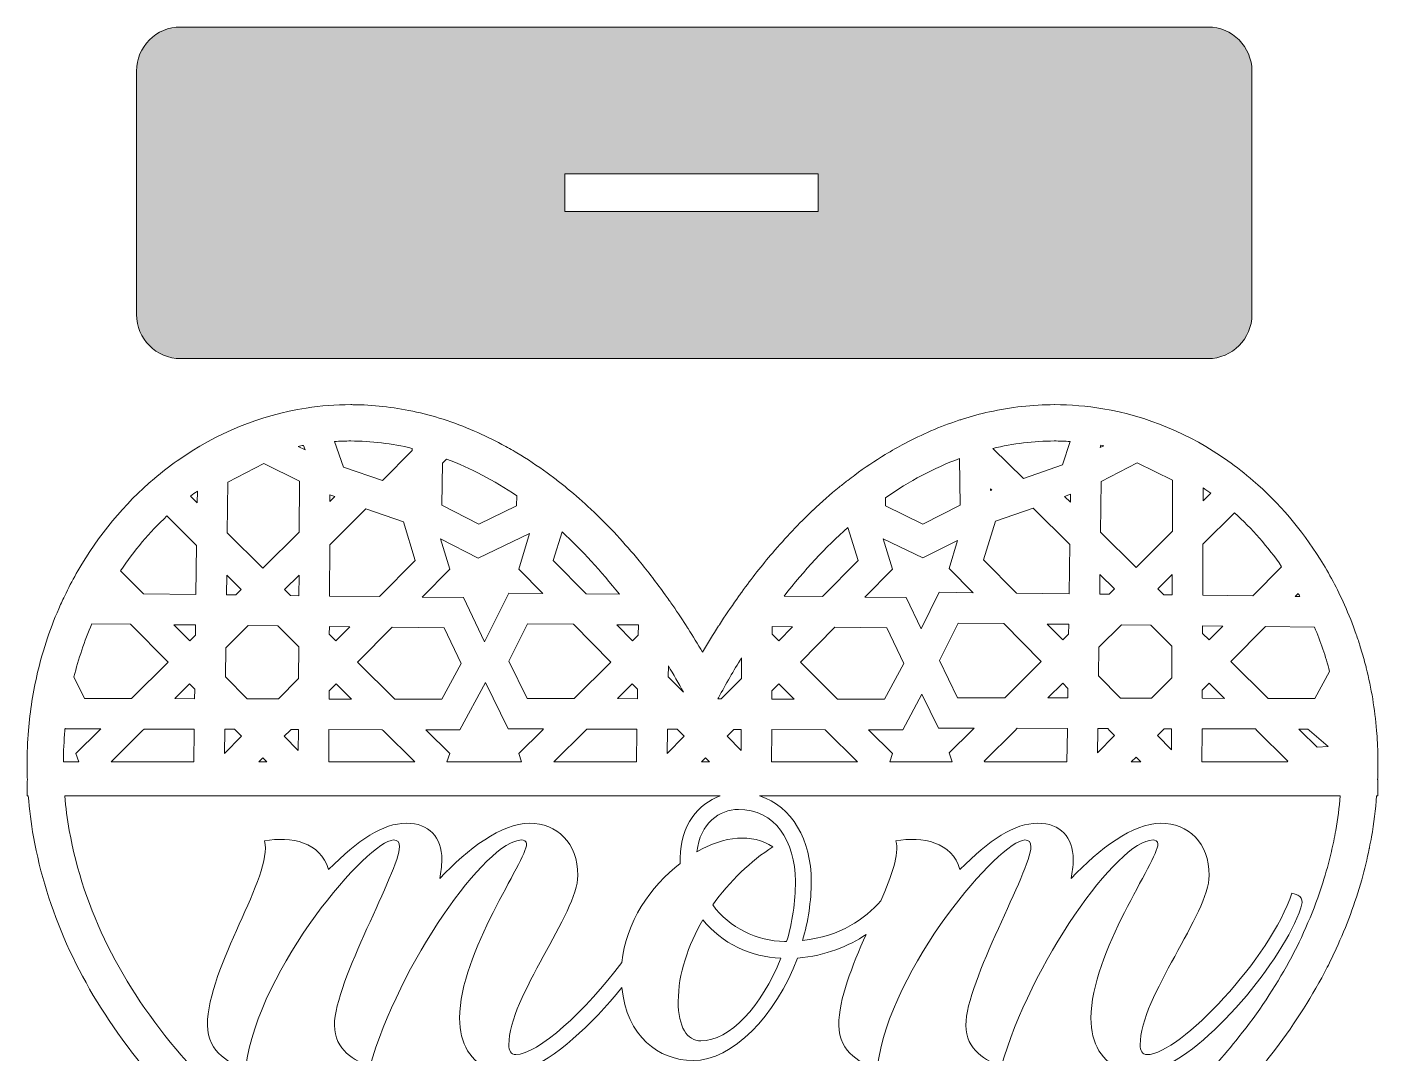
# Model space of a CAD drawing. Extents: x 153 to 936, y -983 to 208.
# Drawn here: x 153 to 936, y -388 to 208 of the extents above; entities that cross this region are included whole.
import ezdxf

# ---------------------------------------------------------------- set-up
doc = ezdxf.new("R2010")
doc.units = 0
doc.header["$MEASUREMENT"] = 0
doc.layers.add('Layer 1', color=7, linetype='Continuous', lineweight=0)

# ---------------------------------------------------------------- blocks, each defined once
blk = doc.blocks.new('Block_0')
at = {"layer": 'Layer 1'}
for points, knots in [([(936.05, -228.32), (936.09, -227.14), (936.13, -225.95), (936.16, -224.77), (936.2, -223.03), (936.23, -221.3), (936.23, -219.57), (936.23, -216.48), (936.18, -213.4), (936.06, -210.34), (936.02, -209.24), (935.98, -208.15), (935.91, -207.05), (935.8, -204.67), (935.63, -202.28), (935.43, -199.9), (934.41, -187.58), (932.41, -175.44), (929.43, -163.57), (929.25, -162.8), (929.05, -162.04), (928.84, -161.27), (927.97, -157.94), (927.03, -154.64), (926, -151.35), (925.26, -148.96), (924.47, -146.59), (923.64, -144.22), (921.61, -138.38), (919.32, -132.62), (916.79, -126.96), (912.66, -117.74), (907.95, -108.89), (902.67, -100.49), (891.91, -83.31), (878.83, -67.99), (863.88, -55.05), (859.14, -50.95), (854.23, -47.1), (849.14, -43.5), (826.99, -27.85), (802.34, -17.61), (776.66, -13.3), (767.42, -11.73), (758.04, -10.94), (748.6, -10.94), (748.59, -10.94), (748.59, -10.94), (748.58, -10.94), (736, -10.94), (723.4, -12.36), (710.91, -15.14), (705.71, -16.29), (700.53, -17.7), (695.37, -19.33), (694.68, -19.55), (693.99, -19.78), (693.29, -20), (687.85, -21.8), (682.43, -23.85), (677.06, -26.17), (671.95, -28.36), (666.88, -30.8), (661.85, -33.49), (658.04, -35.48), (654.28, -37.63), (650.54, -39.91), (644.58, -43.53), (638.7, -47.5), (632.92, -51.78), (631.53, -52.81), (630.17, -53.85), (628.79, -54.9), (627.15, -56.16), (625.52, -57.46), (623.9, -58.79), (618.75, -62.98), (613.67, -67.43), (608.7, -72.14), (608.67, -72.15), (608.64, -72.18), (608.62, -72.21), (600.57, -79.81), (592.75, -88.06), (585.17, -96.98), (579.08, -104.11), (573.14, -111.67), (567.38, -119.64), (566.86, -120.33), (566.37, -121.02), (565.88, -121.72), (565.4, -122.36), (564.94, -123.02), (564.47, -123.68), (561.06, -128.52), (557.7, -133.49), (554.4, -138.61), (554.26, -138.83), (554.12, -139.05), (553.98, -139.27), (550.8, -144.21), (547.68, -149.28), (544.62, -154.48), (541.87, -149.82), (539.07, -145.25), (536.23, -140.8), (535.87, -140.22), (535.5, -139.64), (535.12, -139.07), (532.22, -134.53), (529.25, -130.11), (526.25, -125.81), (525.94, -125.36), (525.63, -124.91), (525.3, -124.46), (524.55, -123.38), (523.79, -122.29), (523.01, -121.23), (518.1, -114.38), (513.07, -107.82), (507.91, -101.58), (499.42, -91.26), (490.64, -81.78), (481.57, -73.14), (481.01, -72.59), (480.43, -72.05), (479.85, -71.52), (475.44, -67.37), (470.95, -63.43), (466.39, -59.68), (464.43, -58.05), (462.43, -56.46), (460.44, -54.91), (458.51, -53.42), (456.57, -51.96), (454.62, -50.56), (448.83, -46.33), (442.96, -42.45), (437, -38.9), (434.14, -37.18), (431.26, -35.55), (428.36, -33.99), (423.08, -31.16), (417.74, -28.57), (412.36, -26.25), (406.36, -23.65), (400.31, -21.38), (394.22, -19.44), (388.38, -17.58), (382.51, -16.01), (376.61, -14.77), (365.1, -12.32), (353.51, -11.04), (341.92, -10.95), (341.5, -10.94), (341.07, -10.94), (340.65, -10.94), (331.98, -10.94), (323.36, -11.6), (314.84, -12.92), (288.36, -17.01), (262.9, -27.38), (240.09, -43.49), (235.56, -46.69), (231.18, -50.09), (226.95, -53.68), (209.35, -68.58), (194.29, -86.76), (182.43, -107.37), (180.03, -111.55), (177.79, -115.83), (175.66, -120.19), (175.66, -120.19), (174.31, -122.91), (174.31, -122.91), (173.68, -124.23), (173.06, -125.58), (172.45, -126.93), (166.81, -139.57), (162.37, -152.68), (159.16, -166.14), (156.54, -177.2), (154.74, -188.48), (153.8, -199.9), (153.26, -206.41), (153, -212.97), (153, -219.57), (153, -222.47), (153.08, -225.39), (153.19, -228.3), (153.07, -231.46), (153, -234.65), (153, -237.84), (153, -237.84), (153.74, -237.84), (153.74, -237.84), (154.37, -245.74), (155.37, -253.67), (156.78, -261.61), (164.29, -303.92), (182.42, -344.48), (210.8, -382.53), (214.56, -387.57), (218.51, -392.57), (222.64, -397.53), (225.52, -401.02), (228.51, -404.47), (231.59, -407.92), (233.67, -410.23), (235.75, -412.55), (237.83, -414.86), (239.5, -416.73), (241.17, -418.58), (242.84, -420.43), (247.1, -425.14), (251.37, -429.85), (255.66, -434.53), (257.47, -436.51), (259.28, -438.5), (261.11, -440.47), (263.07, -442.62), (265.05, -444.77), (267.02, -446.9), (267.02, -446.9), (266.98, -446.95), (266.98, -446.95), (266.98, -446.95), (267.06, -446.95), (267.06, -446.95), (271.12, -451.36), (275.18, -455.74), (279.26, -460.1), (280.75, -461.7), (282.24, -463.3), (283.73, -464.9), (290.78, -472.45), (297.83, -479.93), (304.83, -487.34), (306.2, -488.77), (307.55, -490.2), (308.9, -491.62), (313.06, -495.99), (317.21, -500.33), (321.34, -504.63), (321.86, -505.18), (322.38, -505.73), (322.91, -506.28), (323.3, -506.7), (323.71, -507.12), (324.12, -507.54), (329.88, -513.54), (335.61, -519.48), (341.3, -525.34), (351.29, -535.65), (361.15, -545.73), (370.79, -555.5), (373.63, -558.38), (376.45, -561.24), (379.25, -564.06), (381.23, -566.06), (383.19, -568.04), (385.15, -570), (387.63, -572.52), (390.11, -575.01), (392.57, -577.46), (404.73, -589.66), (416.44, -601.28), (427.52, -612.19), (429.54, -614.19), (431.55, -616.17), (433.53, -618.11), (435.84, -620.38), (438.11, -622.6), (440.36, -624.8), (444.2, -628.56), (447.95, -632.23), (451.6, -635.8), (454.45, -638.56), (457.25, -641.28), (459.97, -643.92), (464.02, -647.84), (467.93, -651.62), (471.68, -655.23), (474.05, -657.52), (476.36, -659.74), (478.59, -661.87), (480.67, -663.88), (482.69, -665.82), (484.66, -667.7), (500.7, -683.06), (513.08, -694.72), (520.6, -701.74), (525.74, -706.55), (528.59, -709.19), (528.79, -709.37), (528.79, -709.37), (534.42, -714.57), (534.42, -714.57), (534.42, -714.57), (544.64, -724), (544.64, -724), (544.64, -724), (552.77, -716.47), (552.77, -716.47), (552.77, -716.47), (560.36, -709.46), (560.36, -709.46), (560.53, -709.3), (562.69, -707.31), (566.61, -703.64), (573.65, -697.05), (586.35, -685.11), (603.21, -668.98), (605.85, -666.45), (608.59, -663.81), (611.44, -661.07), (612.99, -659.58), (614.57, -658.06), (616.19, -656.52), (620.52, -652.35), (625.04, -647.96), (629.76, -643.38), (630.7, -642.47), (631.64, -641.56), (632.6, -640.63), (637.38, -635.98), (642.35, -631.15), (647.48, -626.12), (648.53, -625.09), (649.6, -624.05), (650.68, -622.98), (653.83, -619.91), (657.04, -616.75), (660.32, -613.51), (671.3, -602.71), (682.9, -591.2), (694.96, -579.14), (696.2, -577.89), (697.46, -576.61), (698.74, -575.33), (701.9, -572.15), (705.11, -568.94), (708.32, -565.69), (709.91, -564.09), (711.51, -562.47), (713.12, -560.86), (723.92, -549.93), (735.02, -538.62), (746.29, -527.01), (750.53, -522.64), (754.8, -518.23), (759.08, -513.78), (760.69, -512.13), (762.27, -510.48), (763.86, -508.82), (763.86, -508.82), (764.83, -508.8), (764.83, -508.8), (764.83, -508.8), (764.34, -508.31), (764.34, -508.31), (768.48, -504.01), (772.63, -499.69), (776.79, -495.32), (776.79, -495.32), (776.83, -495.36), (776.83, -495.36), (776.83, -495.36), (776.83, -495.28), (776.83, -495.28), (786.23, -485.41), (795.68, -475.41), (805.14, -465.29), (805.57, -464.82), (806.02, -464.35), (806.46, -463.89), (810.55, -459.51), (814.64, -455.11), (818.71, -450.7), (819.03, -450.35), (819.36, -450.01), (819.68, -449.66), (820.41, -448.86), (821.15, -448.07), (821.88, -447.27), (825.79, -443.04), (829.7, -438.78), (833.59, -434.53), (834.92, -433.08), (836.26, -431.62), (837.59, -430.16), (842.21, -425.07), (846.84, -419.97), (851.43, -414.86), (853.52, -412.55), (855.59, -410.23), (857.67, -407.92), (860.11, -405.18), (862.52, -402.42), (864.85, -399.66), (869.02, -394.71), (873.02, -389.72), (876.82, -384.68), (888.51, -369.27), (898.5, -353.45), (906.79, -337.26), (908.6, -333.71), (910.34, -330.13), (911.98, -326.53), (918.04, -313.38), (922.97, -300), (926.79, -286.43), (928.48, -280.43), (929.94, -274.39), (931.17, -268.32), (931.22, -268.15), (931.26, -267.99), (931.27, -267.82), (931.71, -265.77), (932.1, -263.69), (932.47, -261.62), (933.87, -253.68), (934.87, -245.74), (935.47, -237.84), (935.47, -237.84), (936.23, -237.84), (936.23, -237.84), (936.23, -234.74), (936.18, -231.67), (936.06, -228.6), (936.06, -228.51), (936.05, -228.42), (936.05, -228.32)], [0, 0, 0, 0, 1, 1, 1, 2, 2, 2, 3, 3, 3, 4, 4, 4, 5, 5, 5, 6, 6, 6, 7, 7, 7, 8, 8, 8, 9, 9, 9, 10, 10, 10, 11, 11, 11, 12, 12, 12, 13, 13, 13, 14, 14, 14, 15, 15, 15, 16, 16, 16, 17, 17, 17, 18, 18, 18, 19, 19, 19, 20, 20, 20, 21, 21, 21, 22, 22, 22, 23, 23, 23, 24, 24, 24, 25, 25, 25, 26, 26, 26, 27, 27, 27, 28, 28, 28, 29, 29, 29, 30, 30, 30, 31, 31, 31, 32, 32, 32, 33, 33, 33, 34, 34, 34, 35, 35, 35, 36, 36, 36, 37, 37, 37, 38, 38, 38, 39, 39, 39, 40, 40, 40, 41, 41, 41, 42, 42, 42, 43, 43, 43, 44, 44, 44, 45, 45, 45, 46, 46, 46, 47, 47, 47, 48, 48, 48, 49, 49, 49, 50, 50, 50, 51, 51, 51, 52, 52, 52, 53, 53, 53, 54, 54, 54, 55, 55, 55, 56, 56, 56, 57, 57, 57, 58, 58, 58, 59, 59, 59, 60, 60, 60, 61, 61, 61, 62, 62, 62, 63, 63, 63, 64, 64, 64, 65, 65, 65, 66, 66, 66, 67, 67, 67, 68, 68, 68, 69, 69, 69, 70, 70, 70, 71, 71, 71, 72, 72, 72, 73, 73, 73, 74, 74, 74, 75, 75, 75, 76, 76, 76, 77, 77, 77, 78, 78, 78, 79, 79, 79, 80, 80, 80, 81, 81, 81, 82, 82, 82, 83, 83, 83, 84, 84, 84, 85, 85, 85, 86, 86, 86, 87, 87, 87, 88, 88, 88, 89, 89, 89, 90, 90, 90, 91, 91, 91, 92, 92, 92, 93, 93, 93, 94, 94, 94, 95, 95, 95, 96, 96, 96, 97, 97, 97, 98, 98, 98, 99, 99, 99, 100, 100, 100, 101, 101, 101, 102, 102, 102, 103, 103, 103, 104, 104, 104, 105, 105, 105, 106, 106, 106, 107, 107, 107, 108, 108, 108, 109, 109, 109, 110, 110, 110, 111, 111, 111, 112, 112, 112, 113, 113, 113, 114, 114, 114, 115, 115, 115, 116, 116, 116, 117, 117, 117, 118, 118, 118, 119, 119, 119, 120, 120, 120, 121, 121, 121, 122, 122, 122, 123, 123, 123, 124, 124, 124, 125, 125, 125, 126, 126, 126, 127, 127, 127, 128, 128, 128, 129, 129, 129, 130, 130, 130, 131, 131, 131, 132, 132, 132, 133, 133, 133, 134, 134, 134, 135, 135, 135, 136, 136, 136, 137, 137, 137, 138, 138, 138, 139, 139, 139, 140, 140, 140, 141, 141, 141, 142, 142, 142, 143, 143, 143, 144, 144, 144, 144]), ([(313.33, -34.57), (313.33, -34.57), (314.21, -37.11), (314.21, -37.11), (314.21, -37.11), (310.28, -35.17), (310.28, -35.17), (311.29, -34.95), (312.3, -34.75), (313.33, -34.57)], [0, 0, 0, 0, 1, 1, 1, 2, 2, 2, 3, 3, 3, 3]), ([(340.68, -32.01), (352.55, -32.01), (364.47, -33.46), (376.31, -36.31), (376.31, -36.31), (376.3, -37.55), (376.3, -37.55), (376.3, -37.55), (359.16, -54.87), (359.16, -54.87), (359.16, -54.87), (336.42, -47.28), (336.42, -47.28), (336.42, -47.28), (331.27, -32.32), (331.27, -32.32), (334.4, -32.11), (337.53, -32.01), (340.68, -32.01)], [0, 0, 0, 0, 1, 1, 1, 2, 2, 2, 3, 3, 3, 4, 4, 4, 5, 5, 5, 6, 6, 6, 6]), ([(748.58, -32.01), (751.62, -32.01), (754.67, -32.11), (757.71, -32.31), (757.71, -32.31), (753.34, -45.77), (753.34, -45.77), (753.34, -45.77), (730.76, -53.76), (730.76, -53.76), (730.76, -53.76), (712.86, -36.34), (712.86, -36.34), (724.72, -33.46), (736.68, -32.01), (748.58, -32.01)], [0, 0, 0, 0, 1, 1, 1, 2, 2, 2, 3, 3, 3, 4, 4, 4, 5, 5, 5, 5]), ([(775.59, -34.5), (776.13, -34.6), (776.67, -34.7), (777.21, -34.81), (777.21, -34.81), (775.14, -35.88), (775.14, -35.88), (775.14, -35.88), (775.59, -34.5), (775.59, -34.5)], [0, 0, 0, 0, 1, 1, 1, 2, 2, 2, 3, 3, 3, 3]), ([(269.51, -55.9), (269.51, -55.9), (290.38, -45.06), (290.38, -45.06), (290.38, -45.06), (310.97, -55.22), (310.97, -55.22), (310.97, -55.22), (310.84, -84.8), (310.84, -84.8), (310.84, -84.8), (289.74, -105.74), (289.74, -105.74), (289.74, -105.74), (269.13, -85.29), (269.13, -85.29), (269.13, -85.29), (269.51, -55.9), (269.51, -55.9)], [0, 0, 0, 0, 1, 1, 1, 2, 2, 2, 3, 3, 3, 4, 4, 4, 5, 5, 5, 6, 6, 6, 6]), ([(393.89, -44.9), (393.89, -44.9), (396.29, -42.48), (396.29, -42.48), (410.13, -47.71), (423.74, -54.84), (436.89, -63.83), (436.89, -63.83), (436.86, -69.68), (436.86, -69.68), (436.86, -69.68), (414.92, -80.16), (414.92, -80.16), (414.92, -80.16), (393.56, -69.27), (393.56, -69.27), (393.56, -69.27), (393.89, -44.9), (393.89, -44.9)], [0, 0, 0, 0, 1, 1, 1, 2, 2, 2, 3, 3, 3, 4, 4, 4, 5, 5, 5, 6, 6, 6, 6]), ([(693.57, -42.24), (693.57, -42.24), (693.61, -42.28), (693.61, -42.28), (693.61, -42.28), (693.99, -69.27), (693.99, -69.27), (693.99, -69.27), (672.26, -80.16), (672.26, -80.16), (672.26, -80.16), (650.69, -69.66), (650.69, -69.66), (650.69, -69.66), (650.67, -64.99), (650.67, -64.99), (664.53, -55.31), (678.92, -47.69), (693.57, -42.24)], [0, 0, 0, 0, 1, 1, 1, 2, 2, 2, 3, 3, 3, 4, 4, 4, 5, 5, 5, 6, 6, 6, 6]), ([(817.19, -54.81), (817.19, -54.81), (817.08, -84.39), (817.08, -84.39), (817.08, -84.39), (795.96, -105.34), (795.96, -105.34), (795.96, -105.34), (775.35, -84.88), (775.35, -84.88), (775.35, -84.88), (775.75, -55.49), (775.75, -55.49), (775.75, -55.49), (796.61, -44.66), (796.61, -44.66), (796.61, -44.66), (817.19, -54.81), (817.19, -54.81)], [0, 0, 0, 0, 1, 1, 1, 2, 2, 2, 3, 3, 3, 4, 4, 4, 5, 5, 5, 6, 6, 6, 6]), ([(251.75, -61.07), (251.75, -61.07), (251.65, -67.95), (251.65, -67.95), (251.65, -67.95), (247.7, -64.03), (247.7, -64.03), (249.04, -63.02), (250.39, -62.04), (251.75, -61.07)], [0, 0, 0, 0, 1, 1, 1, 2, 2, 2, 3, 3, 3, 3]), ([(712.33, -60.5), (712.33, -60.5), (711.57, -60.79), (711.57, -60.79), (711.57, -60.79), (711.56, -59.76), (711.56, -59.76), (711.56, -59.76), (712.33, -60.5), (712.33, -60.5)], [0, 0, 0, 0, 1, 1, 1, 2, 2, 2, 3, 3, 3, 3]), ([(834.88, -59.25), (835.58, -59.73), (836.29, -60.22), (836.97, -60.72), (837.73, -61.25), (838.49, -61.8), (839.25, -62.36), (839.25, -62.36), (834.85, -66.73), (834.85, -66.73), (834.85, -66.73), (834.88, -59.25), (834.88, -59.25)], [0, 0, 0, 0, 1, 1, 1, 2, 2, 2, 3, 3, 3, 4, 4, 4, 4]), ([(328.61, -63.31), (328.61, -63.31), (331.49, -64.28), (331.49, -64.28), (331.49, -64.28), (328.6, -67.16), (328.6, -67.16), (328.6, -67.16), (328.61, -63.31), (328.61, -63.31)], [0, 0, 0, 0, 1, 1, 1, 2, 2, 2, 3, 3, 3, 3]), ([(757.96, -62.89), (757.96, -62.89), (757.9, -67.54), (757.9, -67.54), (757.9, -67.54), (754.46, -64.13), (754.46, -64.13), (754.46, -64.13), (757.96, -62.89), (757.96, -62.89)], [0, 0, 0, 0, 1, 1, 1, 2, 2, 2, 3, 3, 3, 3]), ([(234.13, -75.48), (234.13, -75.48), (251.34, -92.57), (251.34, -92.57), (251.34, -92.57), (250.95, -121.04), (250.95, -121.04), (250.95, -121.04), (220.5, -120.71), (220.5, -120.71), (220.5, -120.71), (207.24, -107.3), (207.24, -107.3), (215.05, -95.59), (224.07, -84.91), (234.13, -75.48)], [0, 0, 0, 0, 1, 1, 1, 2, 2, 2, 3, 3, 3, 4, 4, 4, 5, 5, 5, 5]), ([(328.49, -92.19), (328.49, -92.19), (349.46, -71.36), (349.46, -71.36), (349.46, -71.36), (371.17, -78.9), (371.17, -78.9), (371.17, -78.9), (378.08, -101.37), (378.08, -101.37), (378.08, -101.37), (357.4, -122.27), (357.4, -122.27), (357.4, -122.27), (328.36, -121.94), (328.36, -121.94), (328.36, -121.94), (328.49, -92.19), (328.49, -92.19)], [0, 0, 0, 0, 1, 1, 1, 2, 2, 2, 3, 3, 3, 4, 4, 4, 5, 5, 5, 6, 6, 6, 6]), ([(714.53, -78.47), (714.53, -78.47), (736.23, -70.94), (736.23, -70.94), (736.23, -70.94), (757.57, -92.14), (757.57, -92.14), (757.57, -92.14), (757.2, -120.64), (757.2, -120.64), (757.2, -120.64), (726.73, -120.28), (726.73, -120.28), (726.73, -120.28), (707.61, -100.95), (707.61, -100.95), (707.61, -100.95), (714.53, -78.47), (714.53, -78.47)], [0, 0, 0, 0, 1, 1, 1, 2, 2, 2, 3, 3, 3, 4, 4, 4, 5, 5, 5, 6, 6, 6, 6]), ([(834.74, -91.78), (834.74, -91.78), (853.03, -73.6), (853.03, -73.6), (863.23, -82.83), (872.41, -93.34), (880.39, -104.91), (880.39, -104.91), (863.64, -121.86), (863.64, -121.86), (863.64, -121.86), (834.6, -121.52), (834.6, -121.52), (834.6, -121.52), (834.74, -91.78), (834.74, -91.78)], [0, 0, 0, 0, 1, 1, 1, 2, 2, 2, 3, 3, 3, 4, 4, 4, 5, 5, 5, 5]), ([(392.66, -88.67), (392.66, -88.67), (414.65, -99.89), (414.65, -99.89), (414.65, -99.89), (444.41, -85.68), (444.41, -85.68), (444.41, -85.68), (438.06, -106.29), (438.06, -106.29), (438.06, -106.29), (452.04, -120.41), (452.04, -120.41), (452.04, -120.41), (432.35, -120.19), (432.35, -120.19), (432.35, -120.19), (418.26, -148.58), (418.26, -148.58), (418.26, -148.58), (406.04, -122.81), (406.04, -122.81), (406.04, -122.81), (382, -122.55), (382, -122.55), (382, -122.55), (398.09, -106.29), (398.09, -106.29), (398.09, -106.29), (392.66, -88.67), (392.66, -88.67)], [0, 0, 0, 0, 1, 1, 1, 2, 2, 2, 3, 3, 3, 4, 4, 4, 5, 5, 5, 6, 6, 6, 7, 7, 7, 8, 8, 8, 9, 9, 9, 10, 10, 10, 10]), ([(463.18, -84.78), (474.71, -95.36), (485.81, -107.42), (496.42, -120.92), (496.42, -120.92), (477.2, -120.71), (477.2, -120.71), (477.2, -120.71), (458.08, -101.37), (458.08, -101.37), (458.08, -101.37), (463.18, -84.78), (463.18, -84.78)], [0, 0, 0, 0, 1, 1, 1, 2, 2, 2, 3, 3, 3, 4, 4, 4, 4]), ([(628.89, -82.21), (628.89, -82.21), (634.78, -101.37), (634.78, -101.37), (634.78, -101.37), (614.1, -122.27), (614.1, -122.27), (614.1, -122.27), (591.94, -122.01), (591.94, -122.01), (603.67, -106.95), (616.01, -93.66), (628.89, -82.21)], [0, 0, 0, 0, 1, 1, 1, 2, 2, 2, 3, 3, 3, 4, 4, 4, 4]), ([(649.37, -88.69), (649.37, -88.69), (672.37, -99.87), (672.37, -99.87), (672.37, -99.87), (692.55, -89.77), (692.55, -89.77), (692.55, -89.77), (687.6, -105.87), (687.6, -105.87), (687.6, -105.87), (701.57, -120), (701.57, -120), (701.57, -120), (681.9, -119.78), (681.9, -119.78), (681.9, -119.78), (671.35, -140.99), (671.35, -140.99), (671.35, -140.99), (662.73, -122.81), (662.73, -122.81), (662.73, -122.81), (638.7, -122.55), (638.7, -122.55), (638.7, -122.55), (654.8, -106.29), (654.8, -106.29), (654.8, -106.29), (649.37, -88.69), (649.37, -88.69)], [0, 0, 0, 0, 1, 1, 1, 2, 2, 2, 3, 3, 3, 4, 4, 4, 5, 5, 5, 6, 6, 6, 7, 7, 7, 8, 8, 8, 9, 9, 9, 10, 10, 10, 10]), ([(775.03, -109.48), (775.03, -109.48), (783.42, -117.8), (783.42, -117.8), (783.42, -117.8), (780.29, -120.9), (780.29, -120.9), (780.29, -120.9), (774.88, -120.83), (774.88, -120.83), (774.88, -120.83), (775.03, -109.48), (775.03, -109.48)], [0, 0, 0, 0, 1, 1, 1, 2, 2, 2, 3, 3, 3, 4, 4, 4, 4]), ([(816.97, -109.41), (816.97, -109.41), (816.91, -121.32), (816.91, -121.32), (816.91, -121.32), (811.99, -121.27), (811.99, -121.27), (811.99, -121.27), (808.51, -117.81), (808.51, -117.81), (808.51, -117.81), (816.97, -109.41), (816.97, -109.41)], [0, 0, 0, 0, 1, 1, 1, 2, 2, 2, 3, 3, 3, 4, 4, 4, 4]), ([(268.79, -109.89), (268.79, -109.89), (277.18, -118.21), (277.18, -118.21), (277.18, -118.21), (274.06, -121.32), (274.06, -121.32), (274.06, -121.32), (268.64, -121.25), (268.64, -121.25), (268.64, -121.25), (268.79, -109.89), (268.79, -109.89)], [0, 0, 0, 0, 1, 1, 1, 2, 2, 2, 3, 3, 3, 4, 4, 4, 4]), ([(310.73, -109.82), (310.73, -109.82), (310.67, -121.73), (310.67, -121.73), (310.67, -121.73), (305.75, -121.68), (305.75, -121.68), (305.75, -121.68), (302.27, -118.22), (302.27, -118.22), (302.27, -118.22), (310.73, -109.82), (310.73, -109.82)], [0, 0, 0, 0, 1, 1, 1, 2, 2, 2, 3, 3, 3, 4, 4, 4, 4]), ([(889.97, -120.4), (890.31, -120.99), (890.63, -121.58), (890.94, -122.17), (890.94, -122.17), (888.24, -122.14), (888.24, -122.14), (888.24, -122.14), (889.97, -120.4), (889.97, -120.4)], [0, 0, 0, 0, 1, 1, 1, 2, 2, 2, 3, 3, 3, 3]), ([(190.58, -138.04), (190.58, -138.04), (213.04, -138.31), (213.04, -138.31), (213.04, -138.31), (234.79, -160.3), (234.79, -160.3), (234.79, -160.3), (213.58, -181.37), (213.58, -181.37), (213.58, -181.37), (186.29, -181.3), (186.29, -181.3), (186.29, -181.3), (180.2, -168.88), (180.2, -168.88), (182.82, -158.33), (186.29, -148.03), (190.58, -138.04)], [0, 0, 0, 0, 1, 1, 1, 2, 2, 2, 3, 3, 3, 4, 4, 4, 5, 5, 5, 6, 6, 6, 6]), ([(247.35, -147.84), (247.35, -147.84), (238.21, -138.59), (238.21, -138.59), (238.21, -138.59), (250.72, -138.73), (250.72, -138.73), (250.72, -138.73), (250.65, -144.56), (250.65, -144.56), (250.65, -144.56), (247.35, -147.84), (247.35, -147.84)], [0, 0, 0, 0, 1, 1, 1, 2, 2, 2, 3, 3, 3, 4, 4, 4, 4]), ([(268.24, -152.02), (268.24, -152.02), (281.27, -139.1), (281.27, -139.1), (281.27, -139.1), (298.39, -139.28), (298.39, -139.28), (298.39, -139.28), (310.55, -151.36), (310.55, -151.36), (310.55, -151.36), (310.46, -169.71), (310.46, -169.71), (310.46, -169.71), (298.72, -181.6), (298.72, -181.6), (298.72, -181.6), (280.7, -181.54), (280.7, -181.54), (280.7, -181.54), (268.02, -168.71), (268.02, -168.71), (268.02, -168.71), (268.24, -152.02), (268.24, -152.02)], [0, 0, 0, 0, 1, 1, 1, 2, 2, 2, 3, 3, 3, 4, 4, 4, 5, 5, 5, 6, 6, 6, 7, 7, 7, 8, 8, 8, 8]), ([(328.28, -139.63), (328.28, -139.63), (340.09, -139.77), (340.09, -139.77), (340.09, -139.77), (332.11, -147.84), (332.11, -147.84), (332.11, -147.84), (328.26, -144.03), (328.26, -144.03), (328.26, -144.03), (328.28, -139.63), (328.28, -139.63)], [0, 0, 0, 0, 1, 1, 1, 2, 2, 2, 3, 3, 3, 4, 4, 4, 4]), ([(366.28, -181.75), (366.28, -181.75), (344.66, -160.3), (344.66, -160.3), (344.66, -160.3), (364.69, -140.04), (364.69, -140.04), (364.69, -140.04), (394.79, -140.39), (394.79, -140.39), (394.79, -140.39), (404.63, -161.13), (404.63, -161.13), (404.63, -161.13), (393.46, -181.82), (393.46, -181.82), (393.46, -181.82), (366.28, -181.75), (366.28, -181.75)], [0, 0, 0, 0, 1, 1, 1, 2, 2, 2, 3, 3, 3, 4, 4, 4, 5, 5, 5, 6, 6, 6, 6]), ([(469.74, -138.31), (469.74, -138.31), (491.49, -160.3), (491.49, -160.3), (491.49, -160.3), (470.27, -181.37), (470.27, -181.37), (470.27, -181.37), (442.99, -181.3), (442.99, -181.3), (442.99, -181.3), (432.42, -159.79), (432.42, -159.79), (432.42, -159.79), (443.24, -138), (443.24, -138), (443.24, -138), (469.74, -138.31), (469.74, -138.31)], [0, 0, 0, 0, 1, 1, 1, 2, 2, 2, 3, 3, 3, 4, 4, 4, 5, 5, 5, 6, 6, 6, 6]), ([(504.05, -147.84), (504.05, -147.84), (494.9, -138.59), (494.9, -138.59), (494.9, -138.59), (507.42, -138.73), (507.42, -138.73), (507.42, -138.73), (507.35, -144.56), (507.35, -144.56), (507.35, -144.56), (504.05, -147.84), (504.05, -147.84)], [0, 0, 0, 0, 1, 1, 1, 2, 2, 2, 3, 3, 3, 4, 4, 4, 4]), ([(584.99, -139.63), (584.99, -139.63), (596.79, -139.77), (596.79, -139.77), (596.79, -139.77), (588.81, -147.84), (588.81, -147.84), (588.81, -147.84), (584.96, -144.03), (584.96, -144.03), (584.96, -144.03), (584.99, -139.63), (584.99, -139.63)], [0, 0, 0, 0, 1, 1, 1, 2, 2, 2, 3, 3, 3, 4, 4, 4, 4]), ([(622.97, -181.75), (622.97, -181.75), (601.37, -160.3), (601.37, -160.3), (601.37, -160.3), (621.39, -140.04), (621.39, -140.04), (621.39, -140.04), (651.48, -140.39), (651.48, -140.39), (651.48, -140.39), (661.33, -161.13), (661.33, -161.13), (661.33, -161.13), (650.16, -181.82), (650.16, -181.82), (650.16, -181.82), (622.97, -181.75), (622.97, -181.75)], [0, 0, 0, 0, 1, 1, 1, 2, 2, 2, 3, 3, 3, 4, 4, 4, 5, 5, 5, 6, 6, 6, 6]), ([(692.52, -180.89), (692.52, -180.89), (681.98, -159.37), (681.98, -159.37), (681.98, -159.37), (692.8, -137.59), (692.8, -137.59), (692.8, -137.59), (719.27, -137.89), (719.27, -137.89), (719.27, -137.89), (741.03, -159.88), (741.03, -159.88), (741.03, -159.88), (719.82, -180.96), (719.82, -180.96), (719.82, -180.96), (692.52, -180.89), (692.52, -180.89)], [0, 0, 0, 0, 1, 1, 1, 2, 2, 2, 3, 3, 3, 4, 4, 4, 5, 5, 5, 6, 6, 6, 6]), ([(753.58, -147.43), (753.58, -147.43), (744.45, -138.18), (744.45, -138.18), (744.45, -138.18), (756.96, -138.32), (756.96, -138.32), (756.96, -138.32), (756.88, -144.13), (756.88, -144.13), (756.88, -144.13), (753.58, -147.43), (753.58, -147.43)], [0, 0, 0, 0, 1, 1, 1, 2, 2, 2, 3, 3, 3, 4, 4, 4, 4]), ([(774.48, -151.6), (774.48, -151.6), (787.51, -138.68), (787.51, -138.68), (787.51, -138.68), (804.63, -138.87), (804.63, -138.87), (804.63, -138.87), (816.79, -150.94), (816.79, -150.94), (816.79, -150.94), (816.7, -169.3), (816.7, -169.3), (816.7, -169.3), (804.94, -181.17), (804.94, -181.17), (804.94, -181.17), (786.94, -181.12), (786.94, -181.12), (786.94, -181.12), (774.26, -168.31), (774.26, -168.31), (774.26, -168.31), (774.48, -151.6), (774.48, -151.6)], [0, 0, 0, 0, 1, 1, 1, 2, 2, 2, 3, 3, 3, 4, 4, 4, 5, 5, 5, 6, 6, 6, 7, 7, 7, 8, 8, 8, 8]), ([(834.53, -139.22), (834.53, -139.22), (846.33, -139.35), (846.33, -139.35), (846.33, -139.35), (838.34, -147.43), (838.34, -147.43), (838.34, -147.43), (834.5, -143.61), (834.5, -143.61), (834.5, -143.61), (834.53, -139.22), (834.53, -139.22)], [0, 0, 0, 0, 1, 1, 1, 2, 2, 2, 3, 3, 3, 4, 4, 4, 4]), ([(908.2, -165.66), (908.2, -165.66), (899.7, -181.41), (899.7, -181.41), (899.7, -181.41), (895.46, -181.4), (895.46, -181.4), (895.46, -181.4), (872.52, -181.34), (872.52, -181.34), (872.52, -181.34), (850.9, -159.88), (850.9, -159.88), (850.9, -159.88), (870.93, -139.63), (870.93, -139.63), (870.93, -139.63), (899.44, -139.95), (899.44, -139.95), (902.95, -148.31), (905.86, -156.9), (908.2, -165.66)], [0, 0, 0, 0, 1, 1, 1, 2, 2, 2, 3, 3, 3, 4, 4, 4, 5, 5, 5, 6, 6, 6, 7, 7, 7, 7]), ([(524.81, -162.42), (527.78, -167.36), (530.7, -172.44), (533.55, -177.65), (533.55, -177.65), (524.73, -168.71), (524.73, -168.71), (524.73, -168.71), (524.81, -162.42), (524.81, -162.42)], [0, 0, 0, 0, 1, 1, 1, 2, 2, 2, 3, 3, 3, 3]), ([(553.89, -180.92), (558.22, -172.91), (562.66, -165.2), (567.21, -157.81), (567.21, -157.81), (567.17, -169.71), (567.17, -169.71), (567.17, -169.71), (555.41, -181.6), (555.41, -181.6), (555.41, -181.6), (553.53, -181.6), (553.53, -181.6), (553.53, -181.6), (553.89, -180.92), (553.89, -180.92)], [0, 0, 0, 0, 1, 1, 1, 2, 2, 2, 3, 3, 3, 4, 4, 4, 5, 5, 5, 5]), ([(439.72, -218.17), (439.72, -218.17), (396.43, -218.17), (396.43, -218.17), (396.43, -218.17), (398.09, -213.35), (398.09, -213.35), (398.09, -213.35), (384.54, -199.9), (384.54, -199.9), (384.54, -199.9), (384.14, -199.49), (384.14, -199.49), (384.14, -199.49), (404, -199.54), (404, -199.54), (404, -199.54), (418.8, -172.13), (418.8, -172.13), (418.8, -172.13), (431.95, -198.95), (431.95, -198.95), (431.95, -198.95), (452.51, -199), (452.51, -199), (452.51, -199), (451.6, -199.9), (451.6, -199.9), (451.6, -199.9), (438.06, -213.35), (438.06, -213.35), (438.06, -213.35), (439.72, -218.17), (439.72, -218.17)], [0, 0, 0, 0, 1, 1, 1, 2, 2, 2, 3, 3, 3, 4, 4, 4, 5, 5, 5, 6, 6, 6, 7, 7, 7, 8, 8, 8, 9, 9, 9, 10, 10, 10, 11, 11, 11, 11]), ([(238.61, -181.44), (238.61, -181.44), (247.24, -172.87), (247.24, -172.87), (247.24, -172.87), (250.23, -175.89), (250.23, -175.89), (250.23, -175.89), (250.15, -181.47), (250.15, -181.47), (250.15, -181.47), (238.61, -181.44), (238.61, -181.44)], [0, 0, 0, 0, 1, 1, 1, 2, 2, 2, 3, 3, 3, 4, 4, 4, 4]), ([(328.14, -177), (328.14, -177), (332.22, -172.86), (332.22, -172.86), (332.22, -172.86), (341.12, -181.69), (341.12, -181.69), (341.12, -181.69), (328.11, -181.67), (328.11, -181.67), (328.11, -181.67), (328.14, -177), (328.14, -177)], [0, 0, 0, 0, 1, 1, 1, 2, 2, 2, 3, 3, 3, 4, 4, 4, 4]), ([(495.29, -181.44), (495.29, -181.44), (503.93, -172.86), (503.93, -172.86), (503.93, -172.86), (506.93, -175.89), (506.93, -175.89), (506.93, -175.89), (506.86, -181.47), (506.86, -181.47), (506.86, -181.47), (495.29, -181.44), (495.29, -181.44)], [0, 0, 0, 0, 1, 1, 1, 2, 2, 2, 3, 3, 3, 4, 4, 4, 4]), ([(584.83, -177), (584.83, -177), (588.92, -172.86), (588.92, -172.86), (588.92, -172.86), (597.81, -181.69), (597.81, -181.69), (597.81, -181.69), (584.8, -181.67), (584.8, -181.67), (584.8, -181.67), (584.83, -177), (584.83, -177)], [0, 0, 0, 0, 1, 1, 1, 2, 2, 2, 3, 3, 3, 4, 4, 4, 4]), ([(689.4, -218.17), (689.4, -218.17), (653.14, -218.17), (653.14, -218.17), (653.14, -218.17), (654.8, -213.35), (654.8, -213.35), (654.8, -213.35), (641.24, -199.9), (641.24, -199.9), (641.24, -199.9), (640.83, -199.49), (640.83, -199.49), (640.83, -199.49), (660.7, -199.54), (660.7, -199.54), (660.7, -199.54), (671.85, -178.88), (671.85, -178.88), (671.85, -178.88), (681.49, -198.54), (681.49, -198.54), (681.49, -198.54), (702.04, -198.6), (702.04, -198.6), (702.04, -198.6), (700.72, -199.9), (700.72, -199.9), (700.72, -199.9), (687.6, -212.94), (687.6, -212.94), (687.6, -212.94), (689.4, -218.17), (689.4, -218.17)], [0, 0, 0, 0, 1, 1, 1, 2, 2, 2, 3, 3, 3, 4, 4, 4, 5, 5, 5, 6, 6, 6, 7, 7, 7, 8, 8, 8, 9, 9, 9, 10, 10, 10, 11, 11, 11, 11]), ([(744.85, -181.02), (744.85, -181.02), (753.46, -172.46), (753.46, -172.46), (753.46, -172.46), (756.47, -175.5), (756.47, -175.5), (756.47, -175.5), (756.4, -181.05), (756.4, -181.05), (756.4, -181.05), (744.85, -181.02), (744.85, -181.02)], [0, 0, 0, 0, 1, 1, 1, 2, 2, 2, 3, 3, 3, 4, 4, 4, 4]), ([(834.36, -176.58), (834.36, -176.58), (838.45, -172.45), (838.45, -172.45), (838.45, -172.45), (847.34, -181.27), (847.34, -181.27), (847.34, -181.27), (834.33, -181.24), (834.33, -181.24), (834.33, -181.24), (834.36, -176.58), (834.36, -176.58)], [0, 0, 0, 0, 1, 1, 1, 2, 2, 2, 3, 3, 3, 4, 4, 4, 4]), ([(174.96, -199.9), (174.98, -199.47), (175.03, -199.03), (175.08, -198.6), (175.08, -198.6), (175.25, -198.95), (175.25, -198.95), (175.25, -198.95), (195.82, -199), (195.82, -199), (195.82, -199), (194.91, -199.9), (194.91, -199.9), (194.91, -199.9), (181.36, -213.35), (181.36, -213.35), (181.36, -213.35), (183.02, -218.17), (183.02, -218.17), (183.02, -218.17), (174.08, -218.17), (174.08, -218.17), (174.13, -212.04), (174.41, -205.94), (174.96, -199.9)], [0, 0, 0, 0, 1, 1, 1, 2, 2, 2, 3, 3, 3, 4, 4, 4, 5, 5, 5, 6, 6, 6, 7, 7, 7, 8, 8, 8, 8]), ([(249.94, -199.14), (249.94, -199.14), (249.92, -199.9), (249.92, -199.9), (249.92, -199.9), (249.67, -218.17), (249.67, -218.17), (249.67, -218.17), (201.73, -218.17), (201.73, -218.17), (201.73, -218.17), (201.71, -218.08), (201.71, -218.08), (201.71, -218.08), (220.03, -199.9), (220.03, -199.9), (220.03, -199.9), (220.85, -199.07), (220.85, -199.07), (220.85, -199.07), (249.94, -199.14), (249.94, -199.14)], [0, 0, 0, 0, 1, 1, 1, 2, 2, 2, 3, 3, 3, 4, 4, 4, 5, 5, 5, 6, 6, 6, 7, 7, 7, 7]), ([(267.6, -199.9), (267.6, -199.9), (267.61, -199.19), (267.61, -199.19), (267.61, -199.19), (273.3, -199.2), (273.3, -199.2), (273.3, -199.2), (273.99, -199.9), (273.99, -199.9), (273.99, -199.9), (277.29, -203.25), (277.29, -203.25), (277.29, -203.25), (267.43, -213.21), (267.43, -213.21), (267.43, -213.21), (267.6, -199.9), (267.6, -199.9)], [0, 0, 0, 0, 1, 1, 1, 2, 2, 2, 3, 3, 3, 4, 4, 4, 5, 5, 5, 6, 6, 6, 6]), ([(310.35, -199.3), (310.35, -199.3), (310.35, -199.9), (310.35, -199.9), (310.35, -199.9), (310.29, -211.45), (310.29, -211.45), (310.29, -211.45), (302.17, -203.23), (302.17, -203.23), (302.17, -203.23), (305.47, -199.9), (305.47, -199.9), (305.47, -199.9), (306.08, -199.3), (306.08, -199.3), (306.08, -199.3), (310.35, -199.3), (310.35, -199.3)], [0, 0, 0, 0, 1, 1, 1, 2, 2, 2, 3, 3, 3, 4, 4, 4, 5, 5, 5, 6, 6, 6, 6]), ([(328.04, -199.9), (328.04, -199.9), (328.04, -199.35), (328.04, -199.35), (328.04, -199.35), (358.97, -199.44), (358.97, -199.44), (358.97, -199.44), (359.44, -199.9), (359.44, -199.9), (359.44, -199.9), (377.76, -218.08), (377.76, -218.08), (377.76, -218.08), (377.73, -218.17), (377.73, -218.17), (377.73, -218.17), (327.95, -218.17), (327.95, -218.17), (327.95, -218.17), (328.04, -199.9), (328.04, -199.9)], [0, 0, 0, 0, 1, 1, 1, 2, 2, 2, 3, 3, 3, 4, 4, 4, 5, 5, 5, 6, 6, 6, 7, 7, 7, 7]), ([(506.63, -199.14), (506.63, -199.14), (506.62, -199.9), (506.62, -199.9), (506.62, -199.9), (506.38, -218.17), (506.38, -218.17), (506.38, -218.17), (458.41, -218.17), (458.41, -218.17), (458.41, -218.17), (458.39, -218.08), (458.39, -218.08), (458.39, -218.08), (476.71, -199.9), (476.71, -199.9), (476.71, -199.9), (477.54, -199.07), (477.54, -199.07), (477.54, -199.07), (506.63, -199.14), (506.63, -199.14)], [0, 0, 0, 0, 1, 1, 1, 2, 2, 2, 3, 3, 3, 4, 4, 4, 5, 5, 5, 6, 6, 6, 7, 7, 7, 7]), ([(524.29, -199.9), (524.29, -199.9), (524.31, -199.19), (524.31, -199.19), (524.31, -199.19), (530, -199.2), (530, -199.2), (530, -199.2), (530.68, -199.9), (530.68, -199.9), (530.68, -199.9), (533.99, -203.25), (533.99, -203.25), (533.99, -203.25), (524.12, -213.21), (524.12, -213.21), (524.12, -213.21), (524.29, -199.9), (524.29, -199.9)], [0, 0, 0, 0, 1, 1, 1, 2, 2, 2, 3, 3, 3, 4, 4, 4, 5, 5, 5, 6, 6, 6, 6]), ([(558.87, -203.23), (558.87, -203.23), (562.17, -199.9), (562.17, -199.9), (562.17, -199.9), (562.77, -199.3), (562.77, -199.3), (562.77, -199.3), (567.04, -199.3), (567.04, -199.3), (567.04, -199.3), (567.04, -199.9), (567.04, -199.9), (567.04, -199.9), (566.99, -211.45), (566.99, -211.45), (566.99, -211.45), (558.87, -203.23), (558.87, -203.23)], [0, 0, 0, 0, 1, 1, 1, 2, 2, 2, 3, 3, 3, 4, 4, 4, 5, 5, 5, 6, 6, 6, 6]), ([(584.73, -199.9), (584.73, -199.9), (584.73, -199.35), (584.73, -199.35), (584.73, -199.35), (615.67, -199.44), (615.67, -199.44), (615.67, -199.44), (616.13, -199.9), (616.13, -199.9), (616.13, -199.9), (634.45, -218.08), (634.45, -218.08), (634.45, -218.08), (634.42, -218.17), (634.42, -218.17), (634.42, -218.17), (584.63, -218.17), (584.63, -218.17), (584.63, -218.17), (584.73, -199.9), (584.73, -199.9)], [0, 0, 0, 0, 1, 1, 1, 2, 2, 2, 3, 3, 3, 4, 4, 4, 5, 5, 5, 6, 6, 6, 7, 7, 7, 7]), ([(725.83, -199.9), (725.83, -199.9), (727.09, -198.65), (727.09, -198.65), (727.09, -198.65), (756.16, -198.74), (756.16, -198.74), (756.16, -198.74), (756.15, -199.9), (756.15, -199.9), (756.15, -199.9), (755.91, -218.17), (755.91, -218.17), (755.91, -218.17), (708.11, -218.17), (708.11, -218.17), (708.11, -218.17), (707.95, -217.67), (707.95, -217.67), (707.95, -217.67), (725.83, -199.9), (725.83, -199.9)], [0, 0, 0, 0, 1, 1, 1, 2, 2, 2, 3, 3, 3, 4, 4, 4, 5, 5, 5, 6, 6, 6, 7, 7, 7, 7]), ([(773.84, -199.9), (773.84, -199.9), (773.85, -198.78), (773.85, -198.78), (773.85, -198.78), (779.53, -198.79), (779.53, -198.79), (779.53, -198.79), (780.62, -199.9), (780.62, -199.9), (780.62, -199.9), (783.52, -202.84), (783.52, -202.84), (783.52, -202.84), (773.67, -212.8), (773.67, -212.8), (773.67, -212.8), (773.84, -199.9), (773.84, -199.9)], [0, 0, 0, 0, 1, 1, 1, 2, 2, 2, 3, 3, 3, 4, 4, 4, 5, 5, 5, 6, 6, 6, 6]), ([(816.57, -198.88), (816.57, -198.88), (816.57, -199.9), (816.57, -199.9), (816.57, -199.9), (816.52, -211.04), (816.52, -211.04), (816.52, -211.04), (808.4, -202.82), (808.4, -202.82), (808.4, -202.82), (811.28, -199.9), (811.28, -199.9), (811.28, -199.9), (812.3, -198.86), (812.3, -198.86), (812.3, -198.86), (816.57, -198.88), (816.57, -198.88)], [0, 0, 0, 0, 1, 1, 1, 2, 2, 2, 3, 3, 3, 4, 4, 4, 5, 5, 5, 6, 6, 6, 6]), ([(834.26, -199.9), (834.26, -199.9), (834.26, -198.92), (834.26, -198.92), (834.26, -198.92), (865.19, -199), (865.19, -199), (865.19, -199), (866.08, -199.9), (866.08, -199.9), (866.08, -199.9), (884, -217.67), (884, -217.67), (884, -217.67), (883.83, -218.17), (883.83, -218.17), (883.83, -218.17), (834.18, -218.17), (834.18, -218.17), (834.18, -218.17), (834.26, -199.9), (834.26, -199.9)], [0, 0, 0, 0, 1, 1, 1, 2, 2, 2, 3, 3, 3, 4, 4, 4, 5, 5, 5, 6, 6, 6, 7, 7, 7, 7]), ([(907.4, -209.19), (907.4, -209.19), (901.04, -209.68), (901.04, -209.68), (901.04, -209.68), (891.19, -199.9), (891.19, -199.9), (891.19, -199.9), (890.35, -199.06), (890.35, -199.06), (890.35, -199.06), (895.5, -199.07), (895.5, -199.07), (895.5, -199.07), (896.47, -199.9), (896.47, -199.9), (896.47, -199.9), (907.4, -209.19), (907.4, -209.19)], [0, 0, 0, 0, 1, 1, 1, 2, 2, 2, 3, 3, 3, 4, 4, 4, 5, 5, 5, 6, 6, 6, 6]), ([(292.06, -218.17), (292.06, -218.17), (287.41, -218.17), (287.41, -218.17), (287.41, -218.17), (289.74, -215.82), (289.74, -215.82), (289.74, -215.82), (292.06, -218.17), (292.06, -218.17)], [0, 0, 0, 0, 1, 1, 1, 2, 2, 2, 3, 3, 3, 3]), ([(546.43, -215.82), (546.43, -215.82), (548.75, -218.17), (548.75, -218.17), (548.75, -218.17), (544.1, -218.17), (544.1, -218.17), (544.1, -218.17), (546.43, -215.82), (546.43, -215.82)], [0, 0, 0, 0, 1, 1, 1, 2, 2, 2, 3, 3, 3, 3]), ([(798.7, -218.17), (798.7, -218.17), (793.22, -218.17), (793.22, -218.17), (793.22, -218.17), (795.96, -215.4), (795.96, -215.4), (795.96, -215.4), (798.7, -218.17), (798.7, -218.17)], [0, 0, 0, 0, 1, 1, 1, 2, 2, 2, 3, 3, 3, 3]), ([(249.75, -396.59), (248.94, -395.68), (248.11, -394.78), (247.3, -393.87), (245.75, -392.14), (244.23, -390.41), (242.76, -388.68), (242.63, -388.56), (242.52, -388.42), (242.42, -388.29), (207.48, -347.62), (185.66, -303.78), (177.51, -257.93), (176.32, -251.22), (175.45, -244.52), (174.87, -237.84), (174.87, -237.84), (554.86, -237.84), (554.86, -237.84), (542.29, -242.32), (531.7, -254.82), (531.7, -273.68), (531.7, -273.68), (531.7, -277.1), (531.7, -277.1), (514.46, -290.16), (500.11, -311.31), (497.77, -334.48), (477.04, -362.45), (448.97, -387.9), (436.33, -387.9), (433.48, -387.9), (432.33, -385.62), (432.33, -382.19), (432.33, -354.21), (472.31, -306.23), (472.31, -283.96), (472.31, -265.12), (460.31, -253.7), (444.32, -253.7), (427.76, -253.7), (408.92, -268.53), (392.35, -285.67), (392.92, -282.25), (393.49, -278.82), (393.49, -274.83), (393.49, -261.69), (386.07, -253.7), (372.94, -253.7), (359.23, -253.7), (344.95, -263.41), (327.81, -280.53), (323.25, -264.54), (306.12, -261.12), (290.69, -263.97), (295.84, -283.96), (257.58, -337.07), (257.58, -370.77), (257.58, -386.76), (271.85, -394.18), (279.85, -395.33), (287.27, -337.07), (351.23, -263.41), (365.51, -263.41), (367.8, -263.41), (368.93, -264.54), (368.93, -267.4), (368.93, -281.11), (331.24, -345.64), (331.24, -370.77), (331.24, -385.62), (343.24, -391.32), (351.81, -394.75), (368.37, -335.93), (419.19, -263.41), (439.76, -263.41), (440.9, -263.41), (442.61, -263.97), (442.61, -265.68), (442.61, -275.39), (403.78, -328.51), (403.78, -366.77), (403.78, -381.34), (409.96, -392.6), (422.28, -396.59), (422.28, -396.59), (249.75, -396.59), (249.75, -396.59)], [0, 0, 0, 0, 1, 1, 1, 2, 2, 2, 3, 3, 3, 4, 4, 4, 5, 5, 5, 6, 6, 6, 7, 7, 7, 8, 8, 8, 9, 9, 9, 10, 10, 10, 11, 11, 11, 12, 12, 12, 13, 13, 13, 14, 14, 14, 15, 15, 15, 16, 16, 16, 17, 17, 17, 18, 18, 18, 19, 19, 19, 20, 20, 20, 21, 21, 21, 22, 22, 22, 23, 23, 23, 24, 24, 24, 25, 25, 25, 26, 26, 26, 27, 27, 27, 28, 28, 28, 29, 29, 29, 29]), ([(911.72, -257.94), (911.72, -257.94), (911.72, -257.95), (911.72, -257.95), (910.99, -262.04), (910.16, -266.12), (909.2, -270.18), (907.8, -276.27), (906.14, -282.33), (904.21, -288.34), (894.42, -319.31), (878.17, -349.19), (855.63, -377.63), (851.32, -383.09), (846.75, -388.5), (841.96, -393.87), (841.15, -394.77), (840.33, -395.68), (839.52, -396.59), (839.52, -396.59), (807.64, -396.59), (807.64, -396.59), (837.16, -386.69), (881.65, -332.81), (891.47, -302.8), (893.19, -298.23), (892.05, -295.38), (886.33, -294.24), (874.35, -331.36), (821.22, -387.9), (802.38, -387.9), (799.52, -387.9), (798.38, -385.62), (798.38, -382.19), (798.38, -354.21), (838.36, -306.23), (838.36, -283.96), (838.36, -265.12), (826.37, -253.7), (810.38, -253.7), (793.81, -253.7), (774.97, -268.53), (758.41, -285.67), (758.97, -282.25), (759.55, -278.82), (759.55, -274.83), (759.55, -261.69), (752.13, -253.7), (738.99, -253.7), (725.28, -253.7), (711.01, -263.41), (693.87, -280.53), (689.3, -264.54), (672.18, -261.12), (656.75, -263.97), (658.73, -271.65), (654.29, -284.23), (648.08, -298.71), (638.51, -309.35), (624.86, -319.22), (602.5, -321.65), (605.93, -310.79), (607.65, -298.81), (607.65, -287.39), (607.65, -263.6), (596.55, -243.79), (577.67, -237.84), (577.67, -237.84), (914.32, -237.84), (914.32, -237.84), (913.75, -244.52), (912.91, -251.22), (911.72, -257.94)], [0, 0, 0, 0, 1, 1, 1, 2, 2, 2, 3, 3, 3, 4, 4, 4, 5, 5, 5, 6, 6, 6, 7, 7, 7, 8, 8, 8, 9, 9, 9, 10, 10, 10, 11, 11, 11, 12, 12, 12, 13, 13, 13, 14, 14, 14, 15, 15, 15, 16, 16, 16, 17, 17, 17, 18, 18, 18, 19, 19, 19, 20, 20, 20, 21, 21, 21, 22, 22, 22, 23, 23, 23, 24, 24, 24, 24]), ([(550.54, -301.1), (560.24, -287.39), (572.8, -275.39), (585.38, -267.4), (573.38, -259.4), (557.39, -261.12), (541.4, -270.25), (543.12, -253.7), (554.53, -245.69), (565.39, -245.69), (586.52, -245.69), (598.5, -263.97), (598.5, -287.39), (598.5, -299.39), (596.8, -311.37), (593.37, -322.23), (593.37, -322.23), (592.22, -322.23), (592.22, -322.23), (576.23, -322.23), (560.24, -314.22), (550.54, -301.1)], [0, 0, 0, 0, 1, 1, 1, 2, 2, 2, 3, 3, 3, 4, 4, 4, 5, 5, 5, 6, 6, 6, 7, 7, 7, 7]), ([(441.58, -396.59), (458.53, -390.92), (480.4, -370.74), (497.82, -348.91), (500.69, -377.33), (519.16, -391.32), (539.11, -391.32), (561.96, -391.32), (587.09, -365.63), (599.65, -331.94), (616.17, -330.52), (629.45, -325), (639.48, -318.16), (631.4, -336.43), (623.62, -355.57), (623.62, -370.77), (623.62, -386.76), (637.91, -394.18), (645.9, -395.33), (653.32, -337.07), (717.29, -263.41), (731.56, -263.41), (733.85, -263.41), (734.99, -264.54), (734.99, -267.4), (734.99, -281.11), (697.3, -345.64), (697.3, -370.77), (697.3, -385.62), (709.29, -391.32), (717.86, -394.75), (734.41, -335.93), (785.24, -263.41), (805.81, -263.41), (806.95, -263.41), (808.66, -263.97), (808.66, -265.68), (808.66, -275.39), (769.83, -328.51), (769.83, -366.77), (769.83, -381.34), (776.01, -392.6), (788.34, -396.59), (788.34, -396.59), (441.58, -396.59), (441.58, -396.59)], [0, 0, 0, 0, 1, 1, 1, 2, 2, 2, 3, 3, 3, 4, 4, 4, 5, 5, 5, 6, 6, 6, 7, 7, 7, 8, 8, 8, 9, 9, 9, 10, 10, 10, 11, 11, 11, 12, 12, 12, 13, 13, 13, 14, 14, 14, 15, 15, 15, 15]), ([(589.94, -331.94), (579.08, -359.91), (560.24, -379.9), (543.68, -379.9), (535.69, -379.9), (530.54, -371.91), (530.54, -357.06), (530.54, -341.07), (536.26, -324.51), (544.82, -309.66), (555.68, -323.37), (572.8, -331.36), (589.94, -331.94)], [0, 0, 0, 0, 1, 1, 1, 2, 2, 2, 3, 3, 3, 4, 4, 4, 4])]:
    blk.add_open_spline(points, degree=3, knots=knots, dxfattribs=at)

msp = doc.modelspace()

# ---------------------------------------------------------------- hatches: boundary and pattern name
at = {"layer": 'Layer 1', "true_color": 0x000000, "transparency": 33554687}
h = msp.add_hatch(color=18, dxfattribs=at)
h.dxf.hatch_style = 2
edge = h.paths.add_edge_path()
edge.add_spline(control_points=[(611.68, 101.04), (611.68, 101.04), (611.68, 101.04), (611.68, 101.04), (611.68, 101.04), (611.68, 100.99), (611.68, 100.99), (611.68, 100.99), (608.78, 100.99), (608.78, 100.99), (608.78, 100.99), (608.78, 100.99), (608.78, 100.99), (608.78, 100.99), (470.86, 100.99), (470.86, 100.99), (470.86, 100.99), (470.86, 101), (470.86, 101), (470.86, 101), (464.81, 101), (464.81, 101), (464.81, 101), (464.81, 122.83), (464.81, 122.83), (464.81, 122.83), (470.86, 122.83), (470.86, 122.83), (470.86, 122.83), (470.86, 122.86), (470.86, 122.86), (470.86, 122.86), (608.78, 122.86), (608.78, 122.86), (608.78, 122.86), (608.78, 122.85), (608.78, 122.85), (608.78, 122.85), (611.67, 122.85), (611.67, 122.85), (611.67, 122.85), (611.67, 122.8), (611.67, 122.8), (611.67, 122.8), (611.68, 122.8), (611.68, 122.8), (611.68, 122.8), (611.68, 101.04), (611.68, 101.04)], knot_values=[0, 0, 0, 0, 1, 1, 1, 2, 2, 2, 3, 3, 3, 4, 4, 4, 5, 5, 5, 6, 6, 6, 7, 7, 7, 8, 8, 8, 9, 9, 9, 10, 10, 10, 11, 11, 11, 12, 12, 12, 13, 13, 13, 14, 14, 14, 15, 15, 15, 16, 16, 16, 16], degree=3, periodic=0)
edge = h.paths.add_edge_path()
edge.add_spline(control_points=[(837.58, 208.08), (837.58, 208.08), (242.07, 208.08), (242.07, 208.08), (227.93, 208.08), (216.46, 196.62), (216.46, 182.48), (216.46, 182.48), (216.46, 41.38), (216.46, 41.38), (216.46, 27.24), (227.93, 15.77), (242.07, 15.77), (242.07, 15.77), (837.58, 15.77), (837.58, 15.77), (851.72, 15.77), (863.18, 27.24), (863.18, 41.38), (863.18, 41.38), (863.18, 182.48), (863.18, 182.48), (863.18, 196.62), (851.72, 208.08), (837.58, 208.08)], knot_values=[0, 0, 0, 0, 1, 1, 1, 2, 2, 2, 3, 3, 3, 4, 4, 4, 5, 5, 5, 6, 6, 6, 7, 7, 7, 8, 8, 8, 8], degree=3, periodic=0)

# ---------------------------------------------------------------- linework, layer by layer
at = {"layer": 'Layer 1'}
for points, knots in [([(837.58, 208.08), (837.58, 208.08), (242.07, 208.08), (242.07, 208.08), (227.93, 208.08), (216.46, 196.62), (216.46, 182.48), (216.46, 182.48), (216.46, 41.38), (216.46, 41.38), (216.46, 27.24), (227.93, 15.77), (242.07, 15.77), (242.07, 15.77), (837.58, 15.77), (837.58, 15.77), (851.72, 15.77), (863.18, 27.24), (863.18, 41.38), (863.18, 41.38), (863.18, 182.48), (863.18, 182.48), (863.18, 196.62), (851.72, 208.08), (837.58, 208.08)], [0, 0, 0, 0, 1, 1, 1, 2, 2, 2, 3, 3, 3, 4, 4, 4, 5, 5, 5, 6, 6, 6, 7, 7, 7, 8, 8, 8, 8]), ([(611.68, 101.04), (611.68, 101.04), (611.68, 101.04), (611.68, 101.04), (611.68, 101.04), (611.68, 100.99), (611.68, 100.99), (611.68, 100.99), (608.78, 100.99), (608.78, 100.99), (608.78, 100.99), (608.78, 100.99), (608.78, 100.99), (608.78, 100.99), (470.86, 100.99), (470.86, 100.99), (470.86, 100.99), (470.86, 101), (470.86, 101), (470.86, 101), (464.81, 101), (464.81, 101), (464.81, 101), (464.81, 122.83), (464.81, 122.83), (464.81, 122.83), (470.86, 122.83), (470.86, 122.83), (470.86, 122.83), (470.86, 122.86), (470.86, 122.86), (470.86, 122.86), (608.78, 122.86), (608.78, 122.86), (608.78, 122.86), (608.78, 122.85), (608.78, 122.85), (608.78, 122.85), (611.67, 122.85), (611.67, 122.85), (611.67, 122.85), (611.67, 122.8), (611.67, 122.8), (611.67, 122.8), (611.68, 122.8), (611.68, 122.8), (611.68, 122.8), (611.68, 101.04), (611.68, 101.04)], [0, 0, 0, 0, 1, 1, 1, 2, 2, 2, 3, 3, 3, 4, 4, 4, 5, 5, 5, 6, 6, 6, 7, 7, 7, 8, 8, 8, 9, 9, 9, 10, 10, 10, 11, 11, 11, 12, 12, 12, 13, 13, 13, 14, 14, 14, 15, 15, 15, 16, 16, 16, 16])]:
    msp.add_open_spline(points, degree=3, knots=knots, dxfattribs=at)

# ---------------------------------------------------------------- block references
msp.add_blockref('Block_0', (0, 0), dxfattribs=at)

doc.saveas('drawing.dxf')
